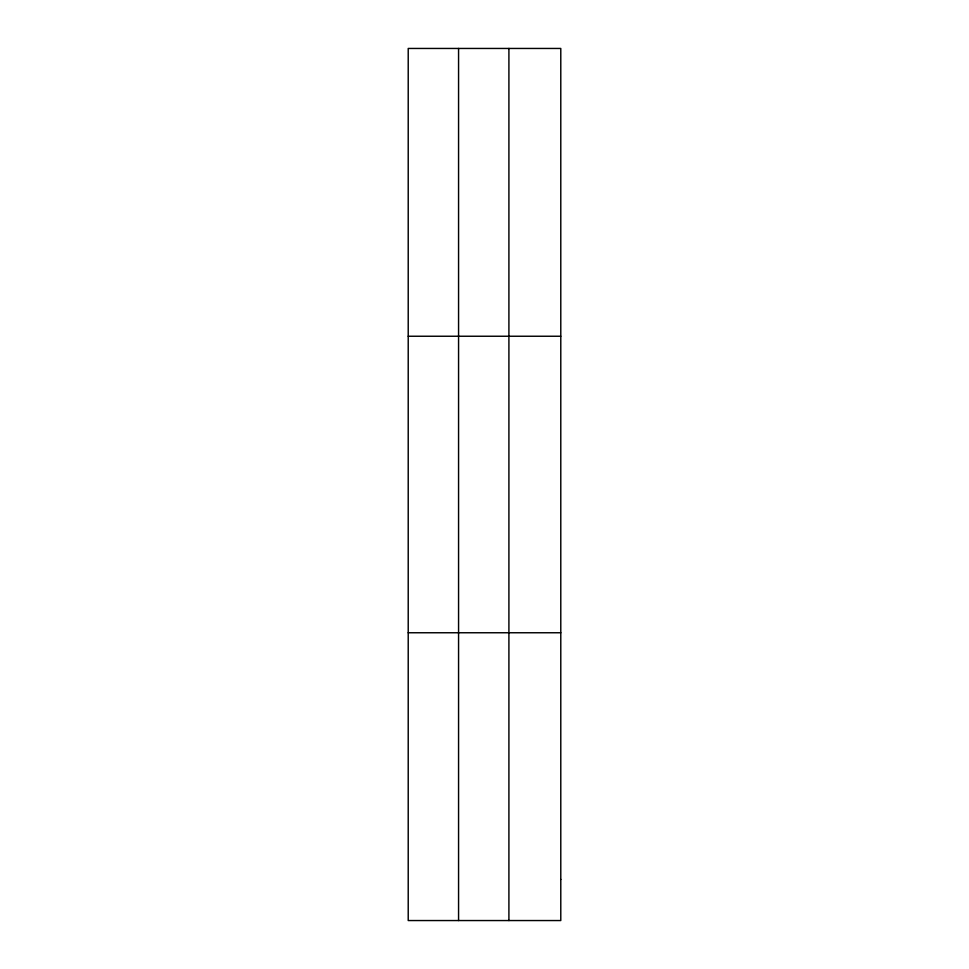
<?xml version="1.0" encoding="UTF-8"?>
<svg xmlns="http://www.w3.org/2000/svg" width="969" height="969" viewBox="0 0 969 969"><rect width="100%" height="100%" fill="white"/><g stroke="black" fill="none" stroke-linecap="round" stroke-linejoin="round"><path stroke-width="1.45" d="M458.567 48.45L458.567 920.55M508.907 48.45L508.907 920.55M408.215 336.243L560.785 336.243M408.215 632.757L560.785 632.757M560.785 879.44L560.785 920.55L408.215 920.55L408.215 48.45L560.785 48.45L560.785 879.44"/></g></svg>
